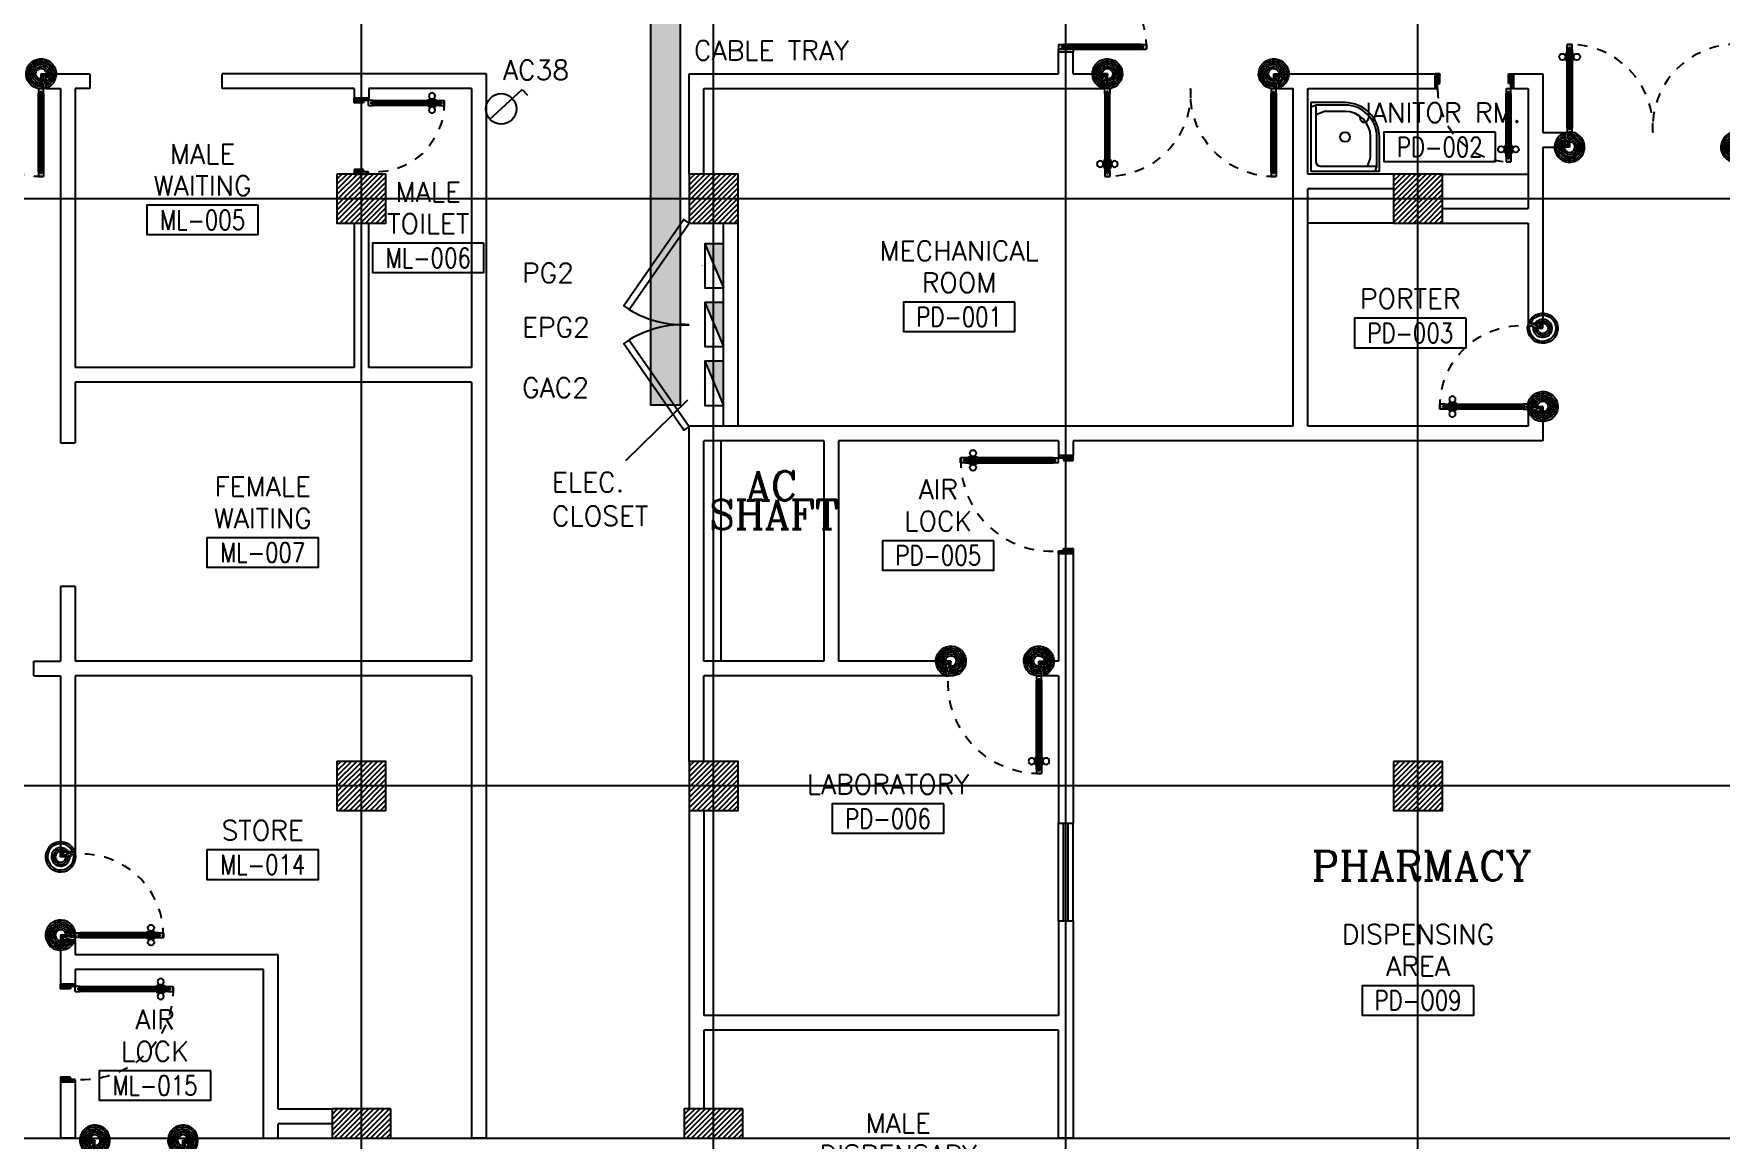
# Model space of a CAD drawing. Extents: x 417819.9 to 417911.9, y 43448 to 43539.2.
# Drawn here: x 417842.51 to 417859.75, y 43494.48 to 43505.78 of the extents above; entities that cross this region are included whole.
import ezdxf
from ezdxf.enums import TextEntityAlignment as Align

# ---------------------------------------------------------------- set-up
doc = ezdxf.new("R2010")
doc.units = 0
doc.header["$MEASUREMENT"] = 0
doc.linetypes.add('HIDDEN', pattern=[0.375, 0.25, -0.125])
doc.layers.get('0').update_dxf_attribs({"color": 11, "linetype": 'CONTINUOUS'})
for name, color, linetype in [('COL', 11, 'CONTINUOUS'), ('DIM', 11, 'CONTINUOUS'), ('DOOR', 11, 'CONTINUOUS'), ('E-HAT', 9, 'CONTINUOUS'), ('E-HLINE', 4, 'HIDDEN'), ('E-PANELBX', 3, 'CONTINUOUS'), ('E-SOCKETS', 4, 'CONTINUOUS'), ('E-TRAY', 2, 'CONTINUOUS'), ('E-WI', 6, 'CONTINUOUS'), ('HAT', 11, 'CONTINUOUS'), ('RM-BOX', 11, 'CONTINUOUS'), ('RM-NAME', 11, 'CONTINUOUS'), ('RM-NO', 11, 'CONTINUOUS'), ('WALL', 11, 'CONTINUOUS')]:
    doc.layers.add(name, color=color, linetype=linetype)
doc.styles.add('ROMANC', font='romanc', dxfattribs={"height": 0.1})
doc.styles.add('ROMANS', font='ROMANS.shx', dxfattribs={"width": 0.6})

# ---------------------------------------------------------------- blocks, each defined once
blk = doc.blocks.new('RM1')
at = {"layer": 'RM-BOX'}
blk.add_lwpolyline([(570, -200), (-570, -200), (-570, -500), (570, -500)], close=True, dxfattribs=at)
at = {"layer": 'RM-NAME', "style": 'ROMANS'}
for tag, p in [('ROOMNAME1', (0, 324)), ('ROOMNAME2', (0, 0))]:
    blk.add_attdef(tag, text='', height=200, dxfattribs=at).set_placement(p, align=Align.MIDDLE)
at = {"layer": 'RM-NO', "style": 'ROMANS', "width": 0.8}
blk.add_attdef('ROOMNO', text='', height=200, dxfattribs=at).set_placement((0, -350), align=Align.MIDDLE)
blk = doc.blocks.new('A$C24ED45A6')
at = {"layer": 'DOOR', "color": 0, "linetype": 'ByBlock'}
for p, q in [((909, 1055), (909, 990)), ((918, 1055), (909, 1055)), ((918, 978), (918, 1068)), ((925, 1068), (918, 1068)), ((918, 1055), (918, 990)), ((925, 1100), (925, 1150)), ((925, 1150), (975, 1150)), ((975, 1150), (925, 1150)), ((942, 1100), (925, 1100)), ((942, 1100), (942, 1120)), ((958, 1120), (942, 1120)), ((958, 1100), (958, 1120)), ((975, 1100), (958, 1100)), ((975, 1100), (975, 1150)), ((975, 1068), (982, 1068)), ((982, 978), (982, 1068)), ((982, 1055), (982, 990)), ((982, 1055), (991, 1055)), ((991, 1055), (991, 990)), ((918, 990), (909, 990)), ((925, 978), (918, 978)), ((975, 978), (982, 978)), ((982, 990), (991, 990)), ((925, 150), (925, 200)), ((925, 200), (942, 200)), ((942, 200), (942, 180)), ((942, 180), (958, 180)), ((958, 180), (958, 200)), ((958, 200), (975, 200)), ((975, 200), (975, 150)), ((0, 0), (0, 150)), ((0, 150), (25, 150)), ((50, 0), (0, 0)), ((25, 150), (25, 100)), ((25, 100), (50, 100)), ((50, 100), (50, 0)), ((925, 150), (975, 150)), ((975, 100), (950, 100)), ((950, 100), (950, 0)), ((1000, 150), (975, 150)), ((975, 150), (975, 100)), ((1000, 150), (1000, 0)), ((950, 0), (1000, 0))]:
    blk.add_line(p, q, dxfattribs=at)
at = {"layer": 'DOOR', "linetype": 'ByBlock'}
for p, q in [((925, 1100), (925, 200)), ((942, 200), (942, 1100)), ((958, 200), (958, 1100)), ((975, 200), (975, 1100))]:
    blk.add_line(p, q, dxfattribs=at)
at = {"layer": 'DOOR', "color": 9, "linetype": 'ByBlock'}
for p, q in [((50, 0), (0, 114)), ((50, 0), (0, 40)), ((50, 0), (37, 100)), ((950, 0), (1000, 114)), ((950, 0), (963, 100)), ((950, 0), (1000, 40))]:
    blk.add_line(p, q, dxfattribs=at)
at = {"layer": 'DOOR', "color": 0, "linetype": 'ByBlock'}
for centre in [(876, 1023), (1024, 1023)]:
    blk.add_circle(centre, 32.4, dxfattribs=at)
at = {"layer": 'DOOR', "linetype": 'HIDDEN', "ltscale": 0.5}
blk.add_arc((950, 222), 928, 88.456, 184.4816, dxfattribs=at)
at = {"layer": 'DOOR', "color": 9, "linetype": 'ByBlock'}
for centre, radius, start, end in [((50, 0), 154, 103.7142, 108.8947), ((50, 0), 134, 100.72, 111.8402), ((50, 0), 114, 102.6226, 115.9162), ((50, 0), 94.4, 90, 121.9818), ((50, 0), 74.4, 90, 132.2236), ((50, 0), 54.4, 90, 156.7926), ((50, 0), 34.4, 90, 180), ((50, 0), 14.4, 90, 180), ((950, 0), 94.4, 58.0182, 90), ((950, 0), 74.4, 47.7764, 90), ((950, 0), 54.4, 23.2074, 90), ((950, 0), 34.4, 0, 90), ((950, 0), 14.4, 0, 90), ((950, 0), 134, 68.1598, 79.28), ((950, 0), 114, 64.0838, 77.3774), ((950, 0), 154, 71.1053, 76.2858)]:
    blk.add_arc(centre, radius, start, end, dxfattribs=at)
at = {"layer": 'WALL'}
blk.add_line((1000, 0), (1000, 150), dxfattribs=at)
blk = doc.blocks.new('*X121')
at = {"color": 0}
for p, q in [((49339, 41915), (49826, 42401)), ((49339, 41968), (49773, 42401)), ((49339, 42021), (49720, 42401)), ((49339, 42074), (49667, 42401)), ((49339, 42127), (49613, 42401)), ((49339, 42180), (49560, 42401)), ((49339, 42233), (49507, 42401)), ((49339, 42286), (49454, 42401)), ((49339, 42339), (49401, 42401)), ((49339, 42392), (49348, 42401)), ((49379, 41901), (49839, 42362)), ((49432, 41901), (49839, 42309)), ((49485, 41901), (49839, 42256)), ((49538, 41901), (49839, 42202)), ((49591, 41901), (49839, 42149)), ((49644, 41901), (49839, 42096)), ((49697, 41901), (49839, 42043)), ((49750, 41901), (49839, 41990)), ((49803, 41901), (49839, 41937))]:
    blk.add_line(p, q, dxfattribs=at)
blk = doc.blocks.new('*X118')
at = {"color": 0}
for p, q in [((49339, 47907), (49833, 48401)), ((49339, 47960), (49780, 48401)), ((49339, 48013), (49727, 48401)), ((49339, 48066), (49674, 48401)), ((49339, 48119), (49621, 48401)), ((49339, 48172), (49568, 48401)), ((49339, 48226), (49515, 48401)), ((49339, 48279), (49462, 48401)), ((49339, 48332), (49409, 48401)), ((49339, 48385), (49356, 48401)), ((49386, 47901), (49839, 48354)), ((49439, 47901), (49839, 48301)), ((49492, 47901), (49839, 48248)), ((49545, 47901), (49839, 48195)), ((49598, 47901), (49839, 48142)), ((49651, 47901), (49839, 48089)), ((49704, 47901), (49839, 48036)), ((49757, 47901), (49839, 47983)), ((49810, 47901), (49839, 47930))]:
    blk.add_line(p, q, dxfattribs=at)
blk = doc.blocks.new('COL50')
at = {"layer": 'COL'}
blk.add_lwpolyline([(-250, 250), (-250, -250), (250, -250), (250, 250)], close=True, dxfattribs=at)
blk = doc.blocks.new('*X123')
at = {"color": 0}
for p, q in [((38539, 41933), (39007, 42401)), ((38539, 41986), (38954, 42401)), ((38539, 42039), (38901, 42401)), ((38539, 42092), (38848, 42401)), ((38539, 42145), (38795, 42401)), ((38539, 42198), (38742, 42401)), ((38539, 42252), (38689, 42401)), ((38539, 42305), (38636, 42401)), ((38539, 42358), (38583, 42401)), ((38560, 41901), (39039, 42380)), ((38613, 41901), (39039, 42327)), ((38666, 41901), (39039, 42274)), ((38719, 41901), (39039, 42221)), ((38772, 41901), (39039, 42168)), ((38825, 41901), (39039, 42115)), ((38878, 41901), (39039, 42062)), ((38931, 41901), (39039, 42009)), ((38984, 41901), (39039, 41956)), ((39037, 41901), (39039, 41903))]:
    blk.add_line(p, q, dxfattribs=at)
blk = doc.blocks.new('*X120')
at = {"color": 0}
for p, q in [((38539, 47926), (39014, 48401)), ((38539, 47979), (38961, 48401)), ((38539, 48032), (38908, 48401)), ((38539, 48085), (38855, 48401)), ((38539, 48138), (38802, 48401)), ((38539, 48191), (38749, 48401)), ((38539, 48244), (38696, 48401)), ((38539, 48297), (38643, 48401)), ((38539, 48350), (38590, 48401)), ((38567, 47901), (39039, 48373)), ((38620, 47901), (39039, 48320)), ((38673, 47901), (39039, 48267)), ((38726, 47901), (39039, 48214)), ((38779, 47901), (39039, 48161)), ((38832, 47901), (39039, 48108)), ((38885, 47901), (39039, 48055)), ((38938, 47901), (39039, 48002)), ((38991, 47901), (39039, 47949))]:
    blk.add_line(p, q, dxfattribs=at)
blk = doc.blocks.new('A$C272A55A0')
at = {"layer": 'DOOR', "color": 0, "linetype": 'ByBlock'}
for p, q in [((0, 900), (0, 1050)), ((50, 1050), (0, 1050)), ((50, 950), (50, 1050)), ((1750, 950), (1750, 1050)), ((1750, 1050), (1800, 1050)), ((1800, 1050), (1800, 900)), ((0, 900), (25, 900)), ((25, 950), (50, 950)), ((25, 900), (25, 950)), ((75, 900), (25, 900)), ((25, 850), (25, 900)), ((58, 870), (42, 870)), ((42, 870), (42, 850)), ((58, 850), (58, 870)), ((75, 900), (75, 850)), ((1725, 900), (1775, 900)), ((1725, 900), (1725, 850)), ((1742, 870), (1758, 870)), ((1742, 850), (1742, 870)), ((1775, 950), (1750, 950)), ((1758, 870), (1758, 850)), ((1775, 900), (1775, 950)), ((1800, 900), (1775, 900)), ((1775, 850), (1775, 900)), ((42, 850), (25, 850)), ((75, 850), (58, 850)), ((1725, 850), (1742, 850)), ((1758, 850), (1775, 850)), ((1725, 173), (1718, 173)), ((1718, 173), (1718, 83)), ((1775, 173), (1782, 173)), ((1782, 173), (1782, 83)), ((25, 50), (42, 50)), ((25, 50), (25, 0)), ((25, 0), (75, 0)), ((75, 0), (25, 0)), ((42, 50), (42, 30)), ((42, 30), (58, 30)), ((58, 50), (75, 50)), ((58, 50), (58, 30)), ((75, 50), (75, 0)), ((1718, 160), (1709, 160)), ((1709, 95), (1709, 160)), ((1718, 95), (1709, 95)), ((1718, 95), (1718, 160)), ((1725, 83), (1718, 83)), ((1742, 50), (1725, 50)), ((1725, 50), (1725, 0)), ((1775, 0), (1725, 0)), ((1725, 0), (1775, 0)), ((1742, 50), (1742, 30)), ((1758, 30), (1742, 30)), ((1775, 50), (1758, 50)), ((1758, 50), (1758, 30)), ((1775, 83), (1782, 83)), ((1775, 50), (1775, 0)), ((1782, 160), (1791, 160)), ((1782, 95), (1782, 160)), ((1782, 95), (1791, 95)), ((1791, 95), (1791, 160))]:
    blk.add_line(p, q, dxfattribs=at)
at = {"layer": 'DOOR', "color": 9, "linetype": 'ByBlock'}
for p, q in [((50, 1050), (0, 1010)), ((50, 1050), (0, 937)), ((50, 1050), (37, 950)), ((1750, 1050), (1800, 1010)), ((1750, 1050), (1800, 937)), ((1750, 1050), (1763, 950))]:
    blk.add_line(p, q, dxfattribs=at)
at = {"layer": 'DOOR', "linetype": 'ByBlock'}
for p, q in [((25, 850), (25, 50)), ((42, 850), (42, 50)), ((58, 850), (58, 50)), ((75, 50), (75, 850)), ((1725, 50), (1725, 850)), ((1742, 850), (1742, 50)), ((1758, 850), (1758, 50)), ((1775, 850), (1775, 50))]:
    blk.add_line(p, q, dxfattribs=at)
at = {"layer": 'DOOR', "color": 0, "linetype": 'ByBlock'}
for centre in [(1676, 128), (1824, 128)]:
    blk.add_circle(centre, 32.4, dxfattribs=at)
at = {"layer": 'DOOR', "color": 9, "linetype": 'ByBlock'}
for centre, radius, start, end in [((50, 1050), 34.4, 180, 270), ((50, 1050), 14.4, 180, 270), ((1750, 1050), 14.4, 270, 0), ((1750, 1050), 34.4, 270, 0), ((50, 1050), 54.4, 203.2074, 270), ((50, 1050), 74.4, 227.7764, 270), ((50, 1050), 94.4, 238.0182, 270), ((50, 1050), 114, 244.0838, 257.3774), ((50, 1050), 134, 248.1598, 259.28), ((50, 1050), 154, 251.1053, 256.2858), ((1750, 1050), 54.4, 270, 336.7926), ((1750, 1050), 74.4, 270, 312.2236), ((1750, 1050), 94.4, 270, 301.9818), ((1750, 1050), 114, 282.6226, 295.9162), ((1750, 1050), 134, 280.72, 291.8402), ((1750, 1050), 154, 283.7142, 288.8947)]:
    blk.add_arc(centre, radius, start, end, dxfattribs=at)
at = {"layer": 'DOOR', "linetype": 'HIDDEN', "ltscale": 0.5}
for centre, start, end in [((50, 851), 268.3174, 3.2965), ((1750, 851), 176.7035, 271.6826)]:
    blk.add_arc(centre, 851, start, end, dxfattribs=at)
at = {"layer": 'WALL', "linetype": 'ByBlock'}
blk.add_line((1800, 900), (1800, 1050), dxfattribs=at)
blk = doc.blocks.new('JAN-001')
for p, q in [((730, -30), (30, -30)), ((30, -30), (30, -730)), ((80, -130), (80, -705)), ((705, -80), (130, -80)), ((610, -80), (635, -152)), ((688, -30), (704, -76)), ((705, -380), (705, -84)), ((730, -380), (730, -30)), ((640, -380), (640, -184)), ((30, -688), (76, -704)), ((80, -610), (152, -635)), ((184, -640), (380, -640)), ((30, -730), (380, -730)), ((84, -705), (380, -705))]:
    blk.add_line(p, q)
blk.add_circle((380, -380), 50)
for centre, radius, start, end in [((130, -130), 50, 90, 180), ((540, -184), 100, 0, 19.0039), ((680, -84), 25, 0, 19.0039), ((380, -380), 350, 270, 0), ((380, -380), 325, 270, 0), ((380, -380), 260, 270, 0), ((184, -540), 100, 250.9961, 270), ((84, -680), 25, 250.9961, 270)]:
    blk.add_arc(centre, radius, start, end)
blk = doc.blocks.new('*X122')
at = {"color": 0}
for p, q in [((42139, 41927), (42613, 42401)), ((42139, 41980), (42560, 42401)), ((42139, 42033), (42507, 42401)), ((42139, 42086), (42454, 42401)), ((42139, 42139), (42401, 42401)), ((42139, 42192), (42348, 42401)), ((42139, 42245), (42295, 42401)), ((42139, 42298), (42242, 42401)), ((42139, 42351), (42189, 42401)), ((42166, 41901), (42639, 42374)), ((42219, 41901), (42639, 42321)), ((42272, 41901), (42639, 42268)), ((42325, 41901), (42639, 42215)), ((42378, 41901), (42639, 42162)), ((42431, 41901), (42639, 42109)), ((42484, 41901), (42639, 42056)), ((42537, 41901), (42639, 42003)), ((42590, 41901), (42639, 41950))]:
    blk.add_line(p, q, dxfattribs=at)
blk = doc.blocks.new('*X119')
at = {"color": 0}
for p, q in [((42139, 47920), (42620, 48401)), ((42139, 47973), (42567, 48401)), ((42139, 48026), (42514, 48401)), ((42139, 48079), (42461, 48401)), ((42139, 48132), (42408, 48401)), ((42139, 48185), (42355, 48401)), ((42139, 48238), (42302, 48401)), ((42139, 48291), (42249, 48401)), ((42139, 48344), (42196, 48401)), ((42139, 48397), (42143, 48401)), ((42173, 47901), (42639, 48367)), ((42226, 47901), (42639, 48314)), ((42280, 47901), (42639, 48261)), ((42333, 47901), (42639, 48208)), ((42386, 47901), (42639, 48155)), ((42439, 47901), (42639, 48102)), ((42492, 47901), (42639, 48049)), ((42545, 47901), (42639, 47996)), ((42598, 47901), (42639, 47943))]:
    blk.add_line(p, q, dxfattribs=at)
blk = doc.blocks.new('DOOR90')
at = {"layer": 'DOOR', "color": 7, "linetype": 'ByBlock'}
for p, q in [((-150, 0), (0, 0)), ((-150, 0), (-150, -25)), ((0, -50), (-114, 0)), ((0, -50), (-40, 0)), ((0, -50), (0, 0)), ((-1000, -25), (-1050, -25)), ((-1050, -75), (-1050, -25)), ((-1050, -25), (-1050, -75)), ((-1000, -75), (-1050, -75)), ((-1000, -42), (-1020, -42)), ((-1020, -42), (-1020, -58)), ((-1000, -58), (-1020, -58)), ((-1000, -25), (-1000, -42)), ((-1000, -58), (-1000, -75)), ((-878, -18), (-968, -18)), ((-968, -25), (-968, -18)), ((-968, -75), (-968, -82)), ((-878, -82), (-968, -82)), ((-955, -9), (-890, -9)), ((-955, -18), (-955, -9)), ((-955, -18), (-890, -18)), ((-955, -82), (-890, -82)), ((-955, -82), (-955, -91)), ((-955, -91), (-890, -91)), ((-890, -18), (-890, -9)), ((-890, -82), (-890, -91)), ((-878, -25), (-878, -18)), ((-878, -75), (-878, -82)), ((-200, -25), (-150, -25)), ((-200, -42), (-200, -25)), ((-180, -42), (-200, -42)), ((-200, -58), (-180, -58)), ((-200, -75), (-200, -58)), ((-150, -75), (-200, -75)), ((-180, -58), (-180, -42)), ((-150, -25), (-100, -25)), ((-150, -75), (-150, -25)), ((-100, -25), (-100, -50)), ((0, -50), (-100, -37)), ((-100, -50), (0, -50)), ((0, -850), (-114, -900)), ((-100, -875), (-100, -850)), ((0, -850), (-100, -863)), ((-100, -850), (0, -850)), ((0, -850), (-40, -900)), ((0, -850), (0, -900)), ((-150, -875), (-100, -875)), ((-150, -900), (-150, -875)), ((-150, -900), (0, -900)), ((0, -900), (-150, -900))]:
    blk.add_line(p, q, dxfattribs=at)
at = {"layer": 'DOOR', "linetype": 'ByBlock'}
for p, q in [((-200, -25), (-1000, -25)), ((-200, -42), (-1000, -42)), ((-200, -58), (-1000, -58)), ((-1000, -75), (-200, -75))]:
    blk.add_line(p, q, dxfattribs=at)
at = {"layer": 'DOOR', "color": 7, "linetype": 'ByBlock'}
for centre in [(-923, 24), (-923, -124)]:
    blk.add_circle(centre, 32.4, dxfattribs=at)
for centre, radius, start, end in [((0, -50), 154, 161.1053, 166.2858), ((0, -50), 94.4, 148.0182, 180), ((0, -50), 134, 158.1598, 169.28), ((0, -50), 114, 154.0838, 167.3774), ((0, -50), 74.4, 137.7764, 180), ((0, -50), 54.4, 113.2074, 180), ((0, -50), 34.4, 90, 180), ((0, -50), 14.4, 90, 180), ((0, -850), 94.4, 180, 211.9818), ((0, -850), 74.4, 180, 222.2236), ((0, -850), 54.4, 180, 246.7926), ((0, -850), 34.4, 180, 270), ((0, -850), 14.4, 180, 270), ((0, -850), 154, 193.7142, 198.8947), ((0, -850), 134, 190.72, 201.8402)]:
    blk.add_arc(centre, radius, start, end, dxfattribs=at)
at = {"layer": 'DOOR', "linetype": 'HIDDEN', "ltscale": 0.5}
blk.add_arc((-222, -50), 828, 178.2701, 275.003, dxfattribs=at)
blk = doc.blocks.new('DOOR80')
at = {"layer": 'DOOR', "color": 7, "linetype": 'ByBlock'}
for p, q in [((-150, 800), (0, 800)), ((-150, 800), (-150, 775)), ((0, 800), (-150, 800)), ((-150, 775), (-100, 775)), ((0, 750), (-114, 800)), ((-100, 775), (-100, 750)), ((0, 750), (-100, 763)), ((-100, 750), (0, 750)), ((0, 750), (-40, 800)), ((0, 750), (0, 800)), ((-850, 75), (-900, 75)), ((-900, 75), (-900, 25)), ((-900, 25), (-900, 75)), ((-850, 25), (-900, 25)), ((-850, 58), (-870, 58)), ((-870, 42), (-870, 58)), ((-850, 42), (-870, 42)), ((-850, 58), (-850, 75)), ((-850, 25), (-850, 42)), ((-727, 82), (-817, 82)), ((-817, 75), (-817, 82)), ((-817, 25), (-817, 18)), ((-727, 18), (-817, 18)), ((-805, 91), (-740, 91)), ((-805, 82), (-805, 91)), ((-805, 82), (-740, 82)), ((-805, 18), (-740, 18)), ((-805, 18), (-805, 9)), ((-805, 9), (-740, 9)), ((-740, 82), (-740, 91)), ((-740, 18), (-740, 9)), ((-727, 75), (-727, 82)), ((-727, 25), (-727, 18)), ((-150, 75), (-200, 75)), ((-200, 75), (-200, 58)), ((-200, 58), (-180, 58)), ((-180, 42), (-200, 42)), ((-200, 42), (-200, 25)), ((-200, 25), (-150, 25)), ((-180, 58), (-180, 42)), ((-150, 75), (-150, 25)), ((-150, 25), (-100, 25)), ((-150, 0), (-150, 25)), ((0, 0), (-150, 0)), ((0, 50), (-114, 0)), ((-100, 25), (-100, 50)), ((0, 50), (-100, 37)), ((-100, 50), (0, 50)), ((0, 50), (-40, 0)), ((0, 50), (0, 0))]:
    blk.add_line(p, q, dxfattribs=at)
at = {"layer": 'DOOR', "linetype": 'ByBlock'}
for p, q in [((-850, 75), (-200, 75)), ((-200, 58), (-850, 58)), ((-200, 42), (-850, 42)), ((-200, 25), (-850, 25))]:
    blk.add_line(p, q, dxfattribs=at)
at = {"layer": 'DOOR', "color": 7, "linetype": 'ByBlock'}
for centre in [(-772, 124), (-772, -24)]:
    blk.add_circle(centre, 32.4, dxfattribs=at)
at = {"layer": 'DOOR', "linetype": 'HIDDEN', "ltscale": 0.5}
blk.add_arc((-149, 23), 752, 90.0695, 176.0204, dxfattribs=at)
at = {"layer": 'DOOR', "color": 7, "linetype": 'ByBlock'}
for centre, radius, start, end in [((0, 750), 154, 161.1053, 166.2858), ((0, 750), 134, 158.1598, 169.28), ((0, 750), 94.4, 148.0182, 180), ((0, 750), 74.4, 137.7764, 180), ((0, 750), 54.4, 113.2074, 180), ((0, 750), 34.4, 90, 180), ((0, 750), 14.4, 90, 180), ((0, 50), 154, 193.7142, 198.8947), ((0, 50), 134, 190.72, 201.8402), ((0, 50), 114, 192.6226, 205.9162), ((0, 50), 94.4, 180, 211.9818), ((0, 50), 74.4, 180, 222.2236), ((0, 50), 54.4, 180, 246.7926), ((0, 50), 34.4, 180, 270), ((0, 50), 14.4, 180, 270)]:
    blk.add_arc(centre, radius, start, end, dxfattribs=at)
blk = doc.blocks.new('A$C3CD36B94')
at = {"layer": 'DOOR', "color": 0, "linetype": 'ByBlock'}
for p, q in [((106, 950), (56, 950)), ((56, 800), (56, 950)), ((106, 850), (106, 950)), ((806, 950), (856, 950)), ((806, 850), (806, 950)), ((856, 800), (856, 950)), ((856, 950), (856, 800)), ((56, 800), (81, 800)), ((81, 850), (106, 850)), ((81, 800), (81, 850)), ((131, 800), (81, 800)), ((81, 750), (81, 800)), ((98, 750), (81, 750)), ((114, 770), (98, 770)), ((98, 770), (98, 750)), ((114, 750), (114, 770)), ((131, 750), (114, 750)), ((131, 800), (131, 750)), ((831, 850), (806, 850)), ((831, 800), (831, 850)), ((856, 800), (831, 800)), ((65, 95), (65, 160)), ((74, 160), (65, 160)), ((74, 95), (65, 95)), ((74, 173), (74, 83)), ((81, 173), (74, 173)), ((74, 95), (74, 160)), ((81, 83), (74, 83)), ((81, 50), (81, 0)), ((81, 50), (98, 50)), ((131, 0), (81, 0)), ((81, 0), (131, 0)), ((98, 50), (98, 30)), ((98, 30), (114, 30)), ((114, 50), (114, 30)), ((114, 50), (131, 50)), ((131, 173), (138, 173)), ((131, 83), (138, 83)), ((131, 50), (131, 0)), ((138, 173), (138, 83)), ((138, 95), (138, 160)), ((138, 160), (147, 160)), ((138, 95), (147, 95)), ((147, 95), (147, 160))]:
    blk.add_line(p, q, dxfattribs=at)
at = {"layer": 'DOOR', "color": 9, "linetype": 'ByBlock'}
for p, q in [((106, 950), (56, 910)), ((106, 950), (56, 837)), ((106, 950), (93, 850)), ((806, 950), (819, 850)), ((806, 950), (856, 837)), ((806, 950), (856, 910))]:
    blk.add_line(p, q, dxfattribs=at)
at = {"layer": 'DOOR', "linetype": 'ByBlock'}
for p, q in [((81, 750), (81, 50)), ((98, 750), (98, 50)), ((114, 750), (114, 50)), ((131, 50), (131, 750))]:
    blk.add_line(p, q, dxfattribs=at)
at = {"layer": 'DOOR', "color": 0, "linetype": 'ByBlock'}
for centre in [(32, 128), (179, 128)]:
    blk.add_circle(centre, 32.4, dxfattribs=at)
at = {"layer": 'DOOR', "color": 9, "linetype": 'ByBlock'}
for centre, radius, start, end in [((106, 950), 54.4, 203.2074, 270), ((106, 950), 74.4, 227.7764, 270), ((106, 950), 34.4, 180, 270), ((106, 950), 14.4, 180, 270), ((806, 950), 34.4, 270, 0), ((806, 950), 14.4, 270, 0), ((806, 950), 54.4, 270, 336.7926), ((806, 950), 74.4, 270, 312.2236), ((106, 950), 94.4, 238.0182, 270), ((106, 950), 114, 244.0838, 257.3774), ((106, 950), 134, 248.1598, 259.28), ((106, 950), 154, 251.1053, 256.2858), ((806, 950), 94.4, 270, 301.9818), ((806, 950), 134, 280.72, 291.8402), ((806, 950), 154, 283.7142, 288.8947)]:
    blk.add_arc(centre, radius, start, end, dxfattribs=at)
at = {"layer": 'DOOR', "linetype": 'HIDDEN', "ltscale": 0.5}
blk.add_arc((106, 729), 729, 268.0335, 5.6617, dxfattribs=at)
blk = doc.blocks.new('fe-door')
at = {"layer": 'DOOR', "color": 0, "linetype": 'ByBlock'}
for p, q in [((-900, 1775), (-900, 1725)), ((-900, 1725), (-900, 1775)), ((-850, 1775), (-900, 1775)), ((-850, 1725), (-900, 1725)), ((-870, 1758), (-870, 1742)), ((-850, 1758), (-870, 1758)), ((-850, 1742), (-870, 1742)), ((-850, 1775), (-850, 1758)), ((-850, 1742), (-850, 1725)), ((-818, 1775), (-818, 1782)), ((-728, 1782), (-818, 1782)), ((-818, 1725), (-818, 1718)), ((-805, 1782), (-805, 1791)), ((-805, 1791), (-740, 1791)), ((-805, 1782), (-740, 1782)), ((-740, 1782), (-740, 1791)), ((-728, 1775), (-728, 1782)), ((-728, 1725), (-728, 1718)), ((-50, 1758), (-50, 1775)), ((-50, 1775), (0, 1775)), ((-30, 1758), (-50, 1758)), ((-50, 1725), (-50, 1742)), ((-50, 1742), (-30, 1742)), ((0, 1725), (-50, 1725)), ((-30, 1742), (-30, 1758)), ((150, 1800), (0, 1800)), ((0, 1800), (0, 1775)), ((0, 1725), (0, 1775)), ((0, 1775), (150, 1775)), ((150, 1775), (150, 1800)), ((-728, 1718), (-818, 1718)), ((-805, 1718), (-805, 1709)), ((-805, 1718), (-740, 1718)), ((-805, 1709), (-740, 1709)), ((-740, 1718), (-740, 1709)), ((0, 75), (0, 25)), ((0, 75), (50, 75)), ((0, 0), (0, 25)), ((0, 25), (50, 25)), ((150, 25), (0, 25)), ((0, 0), (150, 0)), ((30, 58), (30, 42)), ((50, 58), (30, 58)), ((30, 42), (50, 42)), ((50, 75), (50, 58)), ((50, 42), (50, 25)), ((150, 25), (150, 0)), ((850, 58), (850, 75)), ((850, 75), (900, 75)), ((850, 58), (870, 58)), ((850, 25), (850, 42)), ((850, 42), (870, 42)), ((850, 25), (900, 25)), ((870, 42), (870, 58)), ((900, 25), (900, 75)), ((900, 75), (900, 25))]:
    blk.add_line(p, q, dxfattribs=at)
at = {"layer": 'DOOR', "linetype": 'ByBlock'}
for p, q in [((-50, 1775), (-850, 1775)), ((-50, 1758), (-850, 1758)), ((-50, 1742), (-850, 1742)), ((-850, 1725), (-50, 1725)), ((850, 75), (50, 75)), ((50, 58), (850, 58)), ((50, 42), (850, 42)), ((50, 25), (850, 25))]:
    blk.add_line(p, q, dxfattribs=at)
at = {"layer": 'DOOR', "color": 0, "linetype": 'ByBlock'}
for centre in [(-773, 1824), (-773, 1676)]:
    blk.add_circle(centre, 32.4, dxfattribs=at)
at = {"layer": 'DOOR', "linetype": 'HIDDEN', "ltscale": 0.5}
for centre, start, end in [((-49, 1750), 178.3174, 273.2965), ((49, 50), 358.3174, 93.2965)]:
    blk.add_arc(centre, 851, start, end, dxfattribs=at)
at = {"layer": 'WALL'}
for p, q in [((0, 1800), (150, 1800)), ((0, 0), (150, 0))]:
    blk.add_line(p, q, dxfattribs=at)
at = {"layer": 'WALL', "linetype": 'ByBlock'}
blk.add_line((0, 1800), (150, 1800), dxfattribs=at)
blk = doc.blocks.new('E-PBX')
at = {"layer": 'E-PANELBX'}
h = blk.add_hatch(color=256, dxfattribs=at)
h.paths.add_polyline_path([(34, 190), (-225, 190), (34, 81)])
h.paths.add_polyline_path([(225, 190), (34, 190), (34, 81), (225, 0)])
blk.add_line((225, 0), (-225, 190), dxfattribs=at)
blk.add_lwpolyline([(-225, 190), (225, 190), (225, 0), (-225, 0)], close=True, dxfattribs=at)

msp = doc.modelspace()

# ---------------------------------------------------------------- hatches: boundary and pattern name
at = {"layer": 'E-HAT'}
h = msp.add_hatch(dxfattribs=at)
h.set_pattern_fill('ANGLE', color=256, style=0)
h.set_pattern_definition([(0, (0, 0), (0, 0.275), [0.2, -0.075]), (90, (0, 0), (-0.275, 2e-17), [0.2, -0.075])])
h.paths.add_polyline_path([(417856.983, 43482.7235), (417857.4173, 43483.1578), (417863.5778, 43483.1578), (417864.4349, 43482.3012), (417872.0254, 43482.3012), (417872.8825, 43483.1578), (417890.15, 43483.1578), (417890.5085, 43483.5164), (417890.5085, 43506.6783), (417890.15, 43507.0369), (417872.8825, 43507.0369), (417872.0254, 43507.8935), (417864.4349, 43507.8935), (417863.5778, 43507.0369), (417860.4537, 43507.0369), (417860.0403, 43507.1369), (417849.3136, 43507.1369), (417849.1136, 43506.9369), (417849.1136, 43501.9844), (417848.8136, 43501.9844), (417848.8136, 43507.0612), (417849.1893, 43507.4369), (417860.4537, 43507.4369), (417860.8056, 43507.8116), (417860.8056, 43515.9941), (417861.1056, 43515.9941), (417861.1056, 43507.8116), (417861.4575, 43507.4369), (417863.4122, 43507.4369), (417864.2693, 43508.2935), (417872.191, 43508.2935), (417873.0481, 43507.4369), (417890.3156, 43507.4369), (417890.9085, 43506.844), (417890.9085, 43494.2015), (417892.0958, 43494.2015), (417892.0958, 43493.6015), (417890.9085, 43493.6015), (417890.9085, 43483.3507), (417890.3156, 43482.7578), (417881.5159, 43482.7578), (417881.3659, 43482.6078), (417881.3659, 43479.6689), (417881.0659, 43479.6689), (417881.0659, 43482.6078), (417880.9159, 43482.7578), (417873.0481, 43482.7578), (417872.191, 43481.9012), (417864.2693, 43481.9012), (417863.4122, 43482.7578), (417857.583, 43482.7578), (417857.383, 43482.5578), (417857.383, 43479.0875), (417856.983, 43479.0875)])
at = {"layer": 'RM-NAME'}
h = msp.add_hatch(dxfattribs=at)
h.set_pattern_fill('ANSI31', color=256, scale=0.3, style=0)
h.set_pattern_definition([(45, (417487.311385, 43455.963322), (-0.0265165043, 0.0265165043), [])])
h.paths.add_polyline_path([(417845.8566, 43494.4943), (417845.8566, 43494.7943), (417845.5566, 43494.7943), (417845.5566, 43494.4943)])
h.paths.add_polyline_path([(417846.1566, 43494.4943), (417846.1566, 43494.7943), (417845.8566, 43494.7943), (417845.8566, 43494.4943)])
h = msp.add_hatch(dxfattribs=at)
h.set_pattern_fill('ANSI31', color=256, scale=0.3, style=0)
h.set_pattern_definition([(45, (417490.911385, 43455.963322), (-0.0265165043, 0.0265165043), [])])
h.paths.add_polyline_path([(417849.4566, 43494.4943), (417849.4566, 43494.7943), (417849.1566, 43494.7943), (417849.1566, 43494.4943)])
h.paths.add_polyline_path([(417849.7566, 43494.4943), (417849.7566, 43494.7943), (417849.4566, 43494.7943), (417849.4566, 43494.4943)])

# ---------------------------------------------------------------- linework, layer by layer
at = {"layer": 'E-SOCKETS'}
for p, q in [((417847.1703, 43504.9041), (417847.4982, 43505.2093)), ((417847.4982, 43505.2093), (417847.5527, 43505.1508))]:
    msp.add_line(p, q, dxfattribs=at)
msp.add_circle((417847.2847, 43505.0106), 0.1562, dxfattribs=at)
at = {"layer": 'E-TRAY', "color": 4}
msp.add_lwpolyline([(417890.15, 43507.0369), (417872.8825, 43507.0369), (417872.0254, 43507.8935), (417864.4349, 43507.8935), (417863.5778, 43507.0369), (417860.4537, 43507.0369), (417860.0403, 43507.1369), (417849.3136, 43507.1369), (417849.1136, 43506.9369), (417849.1136, 43501.9844), (417848.8136, 43501.9844), (417848.8136, 43507.0612), (417849.1893, 43507.4369), (417860.4537, 43507.4369), (417860.8056, 43507.8116), (417860.8056, 43515.9941), (417861.1056, 43515.9941), (417861.1056, 43507.8116), (417861.4575, 43507.4369), (417863.4122, 43507.4369), (417864.2693, 43508.2935), (417872.191, 43508.2935), (417873.0481, 43507.4369), (417890.3156, 43507.4369)], dxfattribs=at)
at = {"layer": 'E-WI', "color": 4}
for points in [[(417849.3398, 43503.4087, 0, 0.1162, 0), (417849.1076, 43503.3988, 0, 0, 0), (417849.0362, 43503.3949, 0, 0, 0), (417848.3719, 43503.393, 0, 0, 0)], [(417849.3398, 43502.7809, 0, 0.1162, 0), (417849.1076, 43502.7709, 0, 0, 0), (417849.0362, 43502.767, 0, 0, 0), (417848.3719, 43502.7651, 0, 0, 0)], [(417849.3398, 43502.1844, 0, 0.1162, 0), (417849.1076, 43502.1744, 0, 0, 0), (417849.0362, 43502.1705, 0, 0, 0), (417848.3719, 43502.1686, 0, 0, 0)]]:
    msp.add_lwpolyline(points, format="xyseb", dxfattribs=at)
at = {"layer": 'HAT'}
msp.add_line((417849.191, 43502.0346), (417848.5541, 43501.4143), dxfattribs=at)
at = {"layer": 'RM-NAME'}
for p, q in [((417845.8566, 43460.01), (417845.8566, 43538.4875)), ((417849.4566, 43460.01), (417849.4566, 43538.4875)), ((417856.6566, 43460.01), (417856.6566, 43538.4875)), ((417853.0566, 43466.8743), (417853.0566, 43525.6943)), ((417852.9816, 43505.5943), (417853.1316, 43505.5943)), ((417852.9816, 43505.3693), (417852.9816, 43505.5943)), ((417853.1316, 43505.3693), (417853.1316, 43505.5943)), ((417842.6316, 43505.3693), (417842.6316, 43505.2193)), ((417842.6316, 43505.3693), (417843.0816, 43505.3693)), ((417843.0816, 43505.3693), (417843.0816, 43505.2193)), ((417847.1316, 43505.3693), (417844.4321, 43505.3693)), ((417844.4321, 43505.2193), (417844.4321, 43505.3693)), ((417847.1316, 43505.3693), (417847.1316, 43494.4943)), ((417849.2066, 43504.3443), (417849.2066, 43505.3693)), ((417849.2066, 43505.3693), (417852.9816, 43505.3693)), ((417853.1316, 43505.3693), (417853.4316, 43505.3693)), ((417853.4316, 43505.2193), (417853.4316, 43505.3693)), ((417855.2316, 43505.3693), (417856.8316, 43505.3693)), ((417855.2316, 43505.2193), (417855.2316, 43505.3693)), ((417856.8316, 43505.2193), (417856.8316, 43505.3693)), ((417857.6316, 43505.3693), (417857.9316, 43505.3693)), ((417857.6316, 43505.2193), (417857.6316, 43505.3693)), ((417857.9316, 43505.3693), (417857.9316, 43504.7693)), ((417842.6316, 43505.2193), (417842.7816, 43505.2193)), ((417842.7816, 43505.2193), (417842.7816, 43501.5975)), ((417842.9316, 43505.2193), (417842.9316, 43502.3693)), ((417843.0816, 43505.2193), (417842.9316, 43505.2193)), ((417845.7816, 43505.2193), (417844.4321, 43505.2193)), ((417845.7816, 43505.2193), (417845.7816, 43505.1193)), ((417846.9816, 43505.2193), (417845.9316, 43505.2193)), ((417845.9316, 43505.2193), (417845.9316, 43505.1193)), ((417846.9816, 43505.2193), (417846.9816, 43502.3693)), ((417849.3566, 43504.3443), (417849.3566, 43505.2193)), ((417849.3566, 43505.2193), (417853.4316, 43505.2193)), ((417855.2316, 43505.2193), (417855.3816, 43505.2193)), ((417855.3816, 43501.7693), (417855.3816, 43505.2193)), ((417855.5316, 43505.2193), (417856.8316, 43505.2193)), ((417855.5316, 43504.3443), (417855.5316, 43505.2193)), ((417857.6316, 43505.2193), (417857.7816, 43505.2193)), ((417857.7816, 43505.2193), (417857.7816, 43503.9943)), ((417845.9316, 43505.1193), (417845.7816, 43505.1193)), ((417857.9316, 43504.7693), (417858.1566, 43504.7693)), ((417858.1566, 43504.6193), (417858.1566, 43504.7693)), ((417857.9316, 43504.6193), (417857.9316, 43502.8193)), ((417857.9316, 43504.6193), (417858.1566, 43504.6193)), ((417856.4066, 43504.3443), (417855.5316, 43504.3443)), ((417856.9066, 43504.3443), (417857.7816, 43504.3443)), ((417856.4066, 43504.1943), (417855.5316, 43504.1943)), ((417855.5316, 43501.7693), (417855.5316, 43504.1943)), ((417820.6052, 43504.0943), (417889.6966, 43504.0943)), ((417856.9066, 43503.9943), (417857.7816, 43503.9943)), ((417845.7816, 43503.8443), (417845.7816, 43502.3693)), ((417845.9316, 43502.3693), (417845.9316, 43503.8443)), ((417856.4066, 43503.8443), (417855.5316, 43503.8443)), ((417856.9066, 43503.8443), (417857.7816, 43503.8443)), ((417857.7816, 43503.8443), (417857.7816, 43502.8193)), ((417857.9316, 43502.8193), (417857.7816, 43502.8193)), ((417845.7816, 43502.3693), (417842.9316, 43502.3693)), ((417846.9816, 43502.2193), (417842.9316, 43502.2193)), ((417842.9316, 43502.2193), (417842.9316, 43501.5975)), ((417846.9816, 43502.3693), (417845.9316, 43502.3693)), ((417846.9816, 43502.2193), (417846.9816, 43499.3693)), ((417857.7816, 43501.9193), (417857.7816, 43501.7693)), ((417857.9316, 43501.9193), (417857.7816, 43501.9193)), ((417857.7816, 43501.9193), (417857.9316, 43501.9193)), ((417857.9316, 43501.9193), (417857.9316, 43501.6193)), ((417855.3816, 43501.7693), (417849.2066, 43501.7693)), ((417849.2066, 43498.3443), (417849.2066, 43501.7693)), ((417857.7816, 43501.7693), (417855.5316, 43501.7693)), ((417842.7816, 43501.5975), (417842.9316, 43501.5975)), ((417849.3566, 43499.3693), (417849.3566, 43501.6193)), ((417850.5816, 43501.6193), (417849.3566, 43501.6193)), ((417849.5316, 43501.6193), (417849.5316, 43499.3693)), ((417850.5816, 43501.6193), (417850.5816, 43499.3693)), ((417852.9816, 43501.6193), (417850.7316, 43501.6193)), ((417850.7316, 43501.6193), (417850.7316, 43499.3693)), ((417852.9816, 43501.6193), (417852.9816, 43501.4693)), ((417857.9316, 43501.6193), (417853.1316, 43501.6193)), ((417853.1316, 43501.6193), (417853.1316, 43501.4693)), ((417852.9816, 43501.4693), (417853.1316, 43501.4693)), ((417852.9816, 43500.4693), (417853.1316, 43500.4693)), ((417852.9816, 43500.4693), (417852.9816, 43499.3693)), ((417853.1316, 43500.4693), (417853.1316, 43497.7145)), ((417842.9316, 43500.1306), (417842.7816, 43500.1306)), ((417842.7816, 43500.1306), (417842.7816, 43499.3693)), ((417842.9316, 43500.1306), (417842.9316, 43499.3693)), ((417842.5066, 43499.2193), (417842.5066, 43499.3693)), ((417842.5066, 43499.3693), (417842.7816, 43499.3693)), ((417846.9816, 43499.3693), (417842.9316, 43499.3693)), ((417850.5816, 43499.3693), (417849.3566, 43499.3693)), ((417851.8316, 43499.3693), (417850.7316, 43499.3693)), ((417851.8316, 43499.2193), (417851.8316, 43499.3693)), ((417852.8316, 43499.2193), (417852.8316, 43499.3693)), ((417852.9816, 43499.3693), (417852.8316, 43499.3693)), ((417842.5066, 43499.2193), (417842.7816, 43499.2193)), ((417842.7816, 43499.2193), (417842.7816, 43497.4193)), ((417842.9316, 43499.2193), (417842.9316, 43497.4193)), ((417846.9816, 43499.2193), (417842.9316, 43499.2193)), ((417846.9816, 43499.2193), (417846.9816, 43494.4943)), ((417851.8316, 43499.2193), (417849.3566, 43499.2193)), ((417849.3566, 43498.3443), (417849.3566, 43499.2193)), ((417852.9816, 43499.2193), (417852.8316, 43499.2193)), ((417852.9816, 43499.2193), (417852.9816, 43497.7145)), ((417889.6966, 43498.0943), (417820.6052, 43498.0943)), ((417849.2066, 43497.8443), (417849.2066, 43494.7943)), ((417849.3566, 43497.8443), (417849.3566, 43495.7493)), ((417852.9816, 43496.7145), (417852.9816, 43497.7145)), ((417852.9816, 43497.7145), (417853.1316, 43497.7145)), ((417853.0316, 43496.7145), (417853.0316, 43497.7145)), ((417853.0816, 43496.7145), (417853.0816, 43497.7145)), ((417853.1316, 43496.7145), (417853.1316, 43497.7145)), ((417842.9316, 43497.4193), (417842.7816, 43497.4193)), ((417852.9816, 43496.7145), (417853.1316, 43496.7145)), ((417852.9816, 43496.7145), (417852.9816, 43495.7493)), ((417853.1316, 43496.7145), (417853.1316, 43494.4943)), ((417842.9316, 43496.5193), (417842.7816, 43496.5193)), ((417842.7816, 43496.5193), (417842.7816, 43496.0693)), ((417842.9316, 43496.5193), (417842.9316, 43496.3693)), ((417845.0066, 43496.3693), (417842.9316, 43496.3693)), ((417845.0066, 43494.7907), (417845.0066, 43496.3693)), ((417844.8566, 43496.2193), (417842.9316, 43496.2193)), ((417842.9316, 43496.2193), (417842.9316, 43496.0693)), ((417844.8566, 43494.4943), (417844.8566, 43496.2193)), ((417842.7816, 43496.0693), (417842.9316, 43496.0693)), ((417852.9816, 43495.7493), (417849.3566, 43495.7493)), ((417852.9816, 43495.5993), (417849.3566, 43495.5993)), ((417849.3566, 43495.5993), (417849.3566, 43494.7943)), ((417852.9816, 43494.4943), (417852.9816, 43495.5993)), ((417842.7816, 43495.0693), (417842.9316, 43495.0693)), ((417842.7816, 43495.0693), (417842.7816, 43494.4943)), ((417842.9316, 43495.0693), (417842.9316, 43494.4943)), ((417845.5566, 43494.7907), (417845.0066, 43494.7907)), ((417845.0066, 43494.4943), (417845.0066, 43494.6407)), ((417845.5566, 43494.6407), (417845.0066, 43494.6407)), ((417820.9552, 43494.4943), (417889.6966, 43494.4943)), ((417842.9316, 43494.4943), (417842.7816, 43494.4943)), ((417847.1316, 43494.4943), (417846.9816, 43494.4943)), ((417853.1316, 43494.4943), (417852.9816, 43494.4943))]:
    msp.add_line(p, q, dxfattribs=at)
for points in [[(417856.4066, 43504.3443), (417856.4066, 43503.8443), (417856.9066, 43503.8443), (417856.9066, 43504.3443)], [(417846.1566, 43494.7943), (417845.5566, 43494.7943), (417845.5566, 43494.4943), (417846.1566, 43494.4943)], [(417849.7566, 43494.7943), (417849.1566, 43494.7943), (417849.1566, 43494.4943), (417849.7566, 43494.4943)]]:
    msp.add_lwpolyline(points, close=True, dxfattribs=at)
at = {"layer": 'WALL'}
for p, q in [((417849.5566, 43501.7693), (417849.5566, 43503.8443)), ((417849.7066, 43501.7693), (417849.7066, 43503.8443))]:
    msp.add_line(p, q, dxfattribs=at)
for points in [[(417849.2066, 43503.8443), (417849.1527, 43503.8819), (417848.5378, 43502.9995), (417848.5917, 43502.9619)], [(417849.2066, 43501.7672), (417849.1527, 43501.7296), (417848.5378, 43502.612), (417848.5917, 43502.6495)]]:
    msp.add_lwpolyline(points, close=True, dxfattribs=at)
for centre, start, end in [((417849.1527, 43503.8819), 238.62591, 272.86757), ((417849.1527, 43501.7296), 87.13243, 121.37409)]:
    msp.add_arc(centre, 1.0775, start, end, dxfattribs=at)

# ---------------------------------------------------------------- block references
at = {"layer": 'DIM', "xscale": 0.001000000047497451, "yscale": 0.0009999999892897904, "zscale": 0.001}
msp.add_blockref('fe-door', (417852.9816, 43505.5943), dxfattribs=at)
at = {"layer": 'E-PANELBX', "xscale": -0.0009999999892897904, "yscale": 0.0009999999892897904, "zscale": 0.001, "rotation": 270}
for p in [(417849.3666, 43503.4068), (417849.3666, 43502.8068), (417849.3666, 43502.2068)]:
    msp.add_blockref('E-PBX', p, dxfattribs=at)
at = {"layer": 'RM-NAME'}
for name, p, xscale, yscale, zscale, rotation in [('A$C272A55A0', (417859.9566, 43505.6697), 0.001000000047497451, 0.0009999999892897904, 0.001, 180), ('DOOR80', (417857.6316, 43505.3693), 0.0009999999892897904, 0.0009999999892897904, 0.001, 90), ('A$C3CD36B94', (417846.7023, 43505.1735), -0.0009687500132713467, 0.0009687500132713467, 0.0009687500000000003, 90), ('JAN-001', (417855.5316, 43504.3443), 0.0009999999892897904, 0.0009999999892897904, 0.001, 90), ('DOOR90', (417857.9316, 43501.9193), -0.001000000047497451, 0.0009999999892897904, 0.001, 180), ('A$C24ED45A6', (417853.1316, 43500.4693), 0.0009999999892897904, 0.0009999999892897904, 0.001, 90), ('A$C24ED45A6', (417851.8316, 43499.3693), -0.001000000047497451, 0.0009999999892897904, 0.001, 180), ('DOOR90', (417842.7816, 43496.5193), 0.001000000047497451, 0.0009999999892897904, 0.001, 180), ('A$C24ED45A6', (417842.7816, 43495.0693), -0.0009999999892897904, 0.0009999999892897904, 0.001, 270), ('A$C24ED45A6', (417844.082, 43494.4743), 0.001000000047497451, 0.0009999999892897904, 0.001, 180)]:
    msp.add_blockref(name, p, dxfattribs=dict(at, xscale=xscale, yscale=yscale, zscale=zscale, rotation=rotation))
at = {"layer": 'RM-NAME', "yscale": 0.0009999999892897904, "zscale": 0.001}
for name, p, xscale in [('A$C272A55A0', (417842.6316, 43504.319), -0.001000000047497451), ('A$C272A55A0', (417855.2316, 43504.319), -0.001000000047497451), ('*X120', (417807.0674, 43455.9433), 0.001000000047497451), ('COL50', (417845.8566, 43504.0943), 0.001000000047497451), ('*X119', (417807.0674, 43455.9433), 0.001000000047497451), ('COL50', (417849.4566, 43504.0943), 0.001000000047497451), ('*X118', (417807.0674, 43455.9433), 0.001000000047497451), ('*X123', (417807.0674, 43455.9433), 0.001000000047497451), ('COL50', (417845.8566, 43498.0943), 0.001000000047497451), ('*X122', (417807.0674, 43455.9433), 0.001000000047497451), ('COL50', (417849.4566, 43498.0943), 0.001000000047497451), ('*X121', (417807.0674, 43455.9433), 0.001000000047497451), ('COL50', (417856.6566, 43498.0943), 0.001000000047497451)]:
    msp.add_blockref(name, p, dxfattribs=dict(at, xscale=xscale))
at = {"layer": 'RM-NAME', "xscale": 0.001000000047497451, "yscale": 0.0009999999892897904, "zscale": 0.001}
for p, values in [((417856.879, 43504.9718), {'ROOMNO': 'PD-002', 'ROOMNAME2': 'JANITOR RM.'}), ((417844.2323, 43504.226), {'ROOMNO': 'ML-005', 'ROOMNAME2': 'WAITING', 'ROOMNAME1': 'MALE'}), ((417846.5393, 43503.838), {'ROOMNO': 'ML-006', 'ROOMNAME2': 'TOILET', 'ROOMNAME1': 'MALE'}), ((417851.9659, 43503.2364), {'ROOMNO': 'PD-001', 'ROOMNAME2': 'ROOM', 'ROOMNAME1': 'MECHANICAL'}), ((417856.5775, 43503.0709), {'ROOMNO': 'PD-003', 'ROOMNAME2': 'PORTER'}), ((417844.8473, 43500.8288), {'ROOMNO': 'ML-007', 'ROOMNAME2': 'WAITING', 'ROOMNAME1': 'FEMALE'}), ((417851.7523, 43500.7989), {'ROOMNO': 'PD-005', 'ROOMNAME2': 'LOCK', 'ROOMNAME1': 'AIR'}), ((417851.2394, 43498.1102), {'ROOMNO': 'PD-006', 'ROOMNAME2': 'LABORATORY'}), ((417844.8473, 43497.6396), {'ROOMNO': 'ML-014', 'ROOMNAME2': 'STORE'}), ((417856.6566, 43496.253), {'ROOMNO': 'PD-O09', 'ROOMNAME2': 'AREA', 'ROOMNAME1': 'DISPENSING'}), ((417843.7456, 43495.3834), {'ROOMNO': 'ML-015', 'ROOMNAME2': 'LOCK', 'ROOMNAME1': 'AIR'}), ((417851.344, 43494.3246), {'ROOMNO': 'PD-007', 'ROOMNAME2': 'DISPENSARY', 'ROOMNAME1': 'MALE'})]:
    msp.add_blockref('RM1', p, dxfattribs=at).add_auto_attribs(values)

# ---------------------------------------------------------------- texts
at = {"layer": 'E-HLINE', "color": 4, "style": 'ROMANS'}
for s, p in [('PG2', (417847.4976, 43503.2354)), ('EPG2', (417847.4976, 43502.6807)), ('GAC2', (417847.4976, 43502.0633))]:
    msp.add_text(s, height=0.2, dxfattribs=at).set_placement(p)
at = {"layer": 'E-SOCKETS', "style": 'ROMANS'}
msp.add_text('AC38', height=0.2, dxfattribs=at).set_placement((417847.3026, 43505.308))
at = {"layer": 'E-TRAY', "color": 4, "style": 'ROMANS'}
msp.add_text('CABLE TRAY', height=0.2, dxfattribs=at).set_placement((417849.255, 43505.5074))
at = {"layer": 'HAT', "style": 'ROMANS'}
for s, p in [('ELEC.', (417847.8037, 43501.0971)), ('CLOSET', (417847.8037, 43500.7517))]:
    msp.add_text(s, height=0.2, dxfattribs=at).set_placement(p)
at = {"layer": 'RM-NAME', "style": 'ROMANC'}
for s, p in [('AC', (417850.0473, 43501.1611)), ('SHAFT', (417850.0751, 43500.8666)), ('PHARMACY', (417856.6952, 43497.2779))]:
    msp.add_text(s, height=0.3, dxfattribs=at).set_placement(p, align=Align.MIDDLE)

doc.saveas('drawing.dxf')
